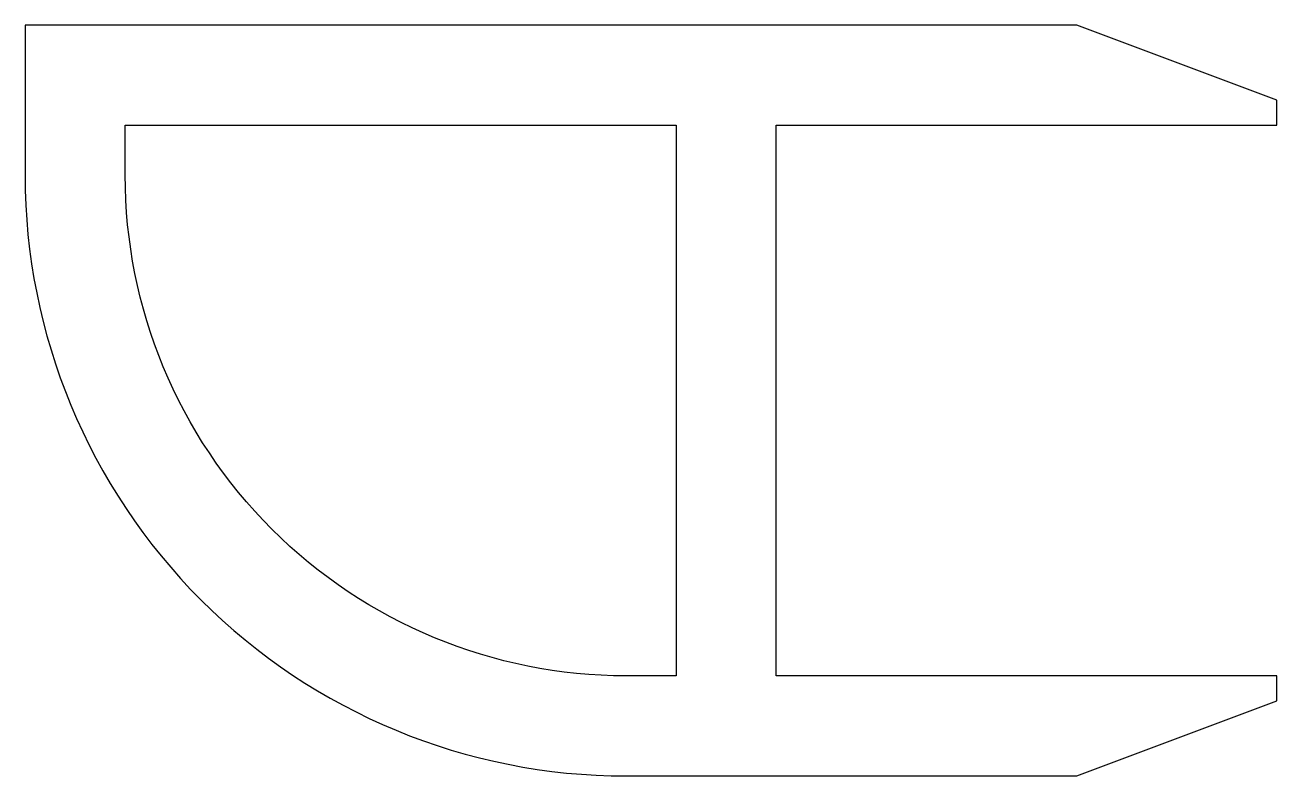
# Model space of a CAD drawing. Extents: x 169.2 to 194.2, y 221.2 to 236.2.
import ezdxf

# ---------------------------------------------------------------- set-up
doc = ezdxf.new("R2010")
doc.units = 0
doc.layers.get('0').update_dxf_attribs({"linetype": 'CONTINUOUS'})

msp = doc.modelspace()

# ---------------------------------------------------------------- linework, layer by layer
for points in [[(184.174, 223.24), (184.174, 234.24), (194.174, 234.24), (194.174, 234.74), (190.174, 236.24), (169.174, 236.24), (169.174, 233.24, 0.414214), (181.174, 221.24), (190.174, 221.24), (194.174, 222.74), (194.174, 223.24)], [(171.174, 233.24), (171.174, 234.24), (182.174, 234.24), (182.174, 223.24), (181.174, 223.24, -0.414214)]]:
    msp.add_lwpolyline(points, format="xyb", close=True)

doc.saveas('drawing.dxf')
